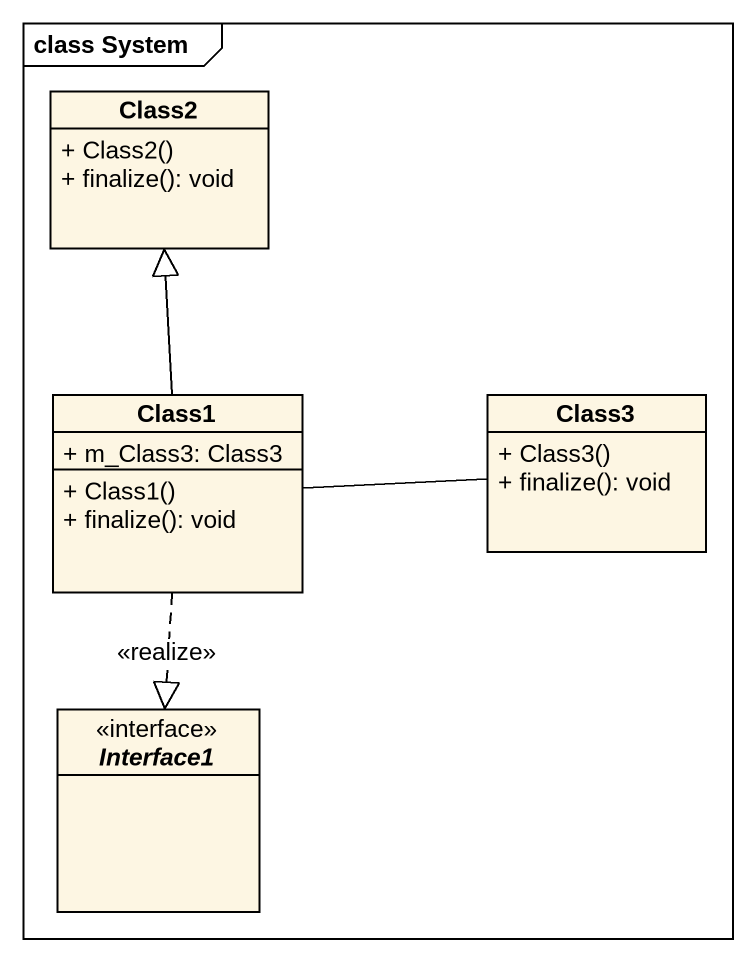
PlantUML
@startuml
mainframe class System
hide circle
hide empty members
skinparam classAttributeIconSize 0
class Class2 {
  + Class2()
  + finalize(): void
}
class Class1 {
  + m_Class3: Class3
  + Class1()
  + finalize(): void
}
class Class3 {
  + Class3()
  + finalize(): void
}
interface Interface1 <<interface>>
Class1 -up-|> Class2
Class1 -right- Class3
Class1 ..|> Interface1 : <<realize>>
@enduml
